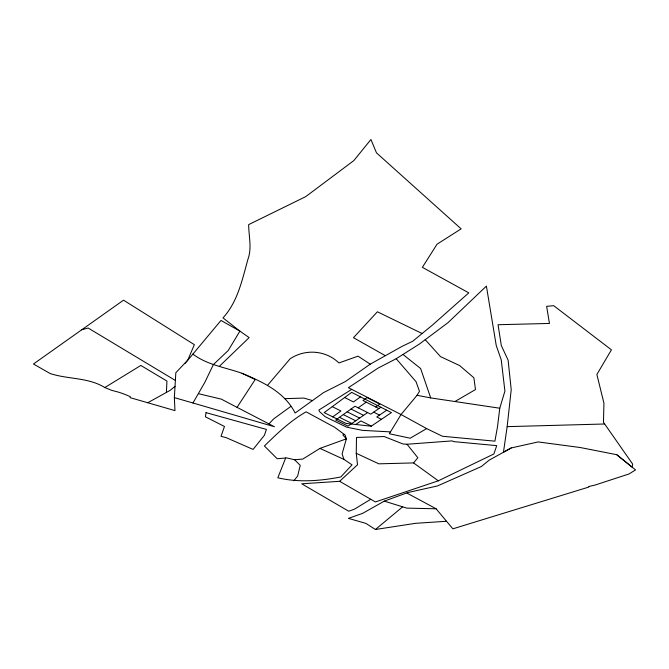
<?xml version="1.0" encoding="UTF-8"?>
<svg xmlns="http://www.w3.org/2000/svg" width="669" height="669" viewBox="0 0 669 669"><rect width="100%" height="100%" fill="white"/><g stroke="black" fill="none" stroke-linecap="round" stroke-linejoin="round"><path stroke-width="1" d="M339.651 481.312L357.53 464.729L356.243 453.306L356.493 437.451L384.14 436.539L403.056 443.999L407.02 444.249L452.177 440.888L453.557 441.607L496.724 445.638L493.873 453.975L438.312 480.819L375.401 501.951L339.651 481.312L301.702 483.796L348.741 511.233L354.394 509.193L370.76 499.266M166.414 392.477L166.941 381.071L140.825 365.45L104.841 387.543C88.216 377.249 68.079 379.448 50.142 373.528L33.45 364.011L123.531 300.164L194.37 344.677L187.721 360.223L175.83 372.7L174.358 397.629L174.969 410.615L130.07 397.637L130.346 396.742L129.485 396.332A42.599 19.652 18.9 0 0 118.463 392.143L111.623 390.32L104.841 387.543M511.258 447.929L503.456 452.252L507.152 426.646L511.216 389.684L508.106 360.156L501.315 345.555L498.054 324.724L549.45 323.453L546.632 306.327L553.715 305.683L611.424 349.845L596.882 374.481L603.94 403.206L603.463 422.264L632.682 464.135L632.063 467.113L616.743 454.703L580.299 447.536L538.185 441.933L511.258 447.929L489.131 460.18L481.371 466.536L437.426 485.962L407.689 492.585L384.29 501.131L362.606 513.374L348.415 518.383L365.843 523.367L375.418 529.497L415.533 523.317L446.524 521.276L452.871 528.828L588.787 487.074L588.695 486.555L595.167 485.017L629.019 473.961L635.55 469.914L616.743 454.703M499.768 408.224L497.519 426.697L494.909 441.172L442.435 436.255L426.646 428.603L401.049 414.521L348.398 387.694L378.144 368.067L396.199 358.726L419.271 344.15L448.004 322.667L486.396 286.106L496.256 345.58L501.24 359.855L504.911 391.097L499.768 408.224L430.694 397.904L417.038 395.312L401.049 414.521L389.333 433.755L410.206 438.212L426.646 428.603M285.663 457.989L277.827 477.775C298.433 482.709 320.175 480.994 340.797 476.964L352.045 464.855L343.958 459.394L319.941 448.397L302.806 459.068L294.577 459.745L286.7 457.897L277.2 458.742L264.414 445.989C277.209 433.445 290.463 420.751 306.093 411.836L334.559 427.232L345.137 435.059L346.366 438.839L342.11 453.883L343.958 459.394M174.358 397.629L192.965 402.989L204.965 382.116L213.352 364.605L228.229 350.497L239.895 331.13L222.994 317.859C237.821 301.761 242.253 279.525 247.982 259.146C252.062 248.048 248.726 236.115 248.659 224.617L305.708 196.644L353.859 160.568L370.935 139.503L376.488 152.858L461.142 228.865L437.041 244.202L422.365 267.341L468.802 292.863L432.433 325.084L412.664 341.274L402.119 346.341L370.233 364.162L345.396 381.531L323.537 392.619L295.138 413.024C284.551 391.967 262.649 381.966 242.002 373.285C225.461 367.448 207.214 364.973 192.889 354.118L185.037 363.392M268.963 423.903L273.654 418.894L290.747 406.501M417.038 395.312L419.471 391.34L416.043 381.706L396.199 358.726M198.576 393.723L221.305 399.134L237.035 407.354L255.207 379.532L242.002 373.285M293.791 480.827L297.655 476.069L300.222 465.348L294.577 459.745M192.889 354.118L220.996 320.434L239.895 331.13L249.144 337.602L219.365 366.311M356.243 453.306L378.855 463.834L413.576 462.915L417.849 457.755L407.02 444.249M267.525 385.361L290.112 358.793C305.29 348.691 325.761 350.205 338.924 362.949L358.007 356.159L370.233 364.162M175.027 386.322L170.102 390.395L147.732 402.738M375.418 529.497L402.646 506.834L406.727 508.122L436.129 508.791L446.524 521.276M332.761 416.871L340.939 410.975L332.259 406.652M360.491 396.868L353.458 401.944L344.669 397.511M358.191 407.839L366.236 402.136M367.582 412.564L348.039 426.12L335.662 420.015L354.98 406.225L370.768 414.17L380.853 407.22M375.702 406.936L379.825 404.076L367.072 397.587L362.999 400.497L378.905 408.567M355.766 424.489L360.926 420.935L371.312 426.111M386.732 410.206L376.781 416.963L381.447 419.312M351.702 389.383L318.896 410.03L319.506 411.56L325.184 416.728L346.584 427.131L362.314 430.351L390.47 431.89M454.728 401.626L475.483 389.575L473.878 377.776L459.67 365.583L440.495 356.61L425.191 339.626M344.184 434.357L342.863 434.9L346.366 438.839L319.941 448.397M81.593 329.75L88.174 328.036L175.37 380.46M284.559 398.665L303.91 398.072L312.649 400.639M507.152 426.646L604.341 424.004M192.965 402.989L274.449 426.747L237.035 407.354M384.29 501.131L402.646 506.834M422.039 333.471L377.375 311.787L353.466 337.694L385.26 355.64M339.442 417.314L351.869 423.469M343.264 414.588L355.732 420.784M347.127 411.828L359.638 418.075M351.033 409.043L363.593 415.332M373.695 412.154L379.532 415.098M406.944 493.078L436.129 508.791M413.576 462.915L438.312 480.819M403.131 354.578L420.625 368.527L430.694 397.904M206.035 412.631L205.4 416.787L224.466 426.471L221.013 436.339L226.197 437.66L253.083 449.426L264.38 435.318L266.413 429.431L206.035 412.631M351.643 392.377L324.156 412.614L345.998 423.41L371.195 426.195L391.432 412.597L351.643 392.377"/></g></svg>
